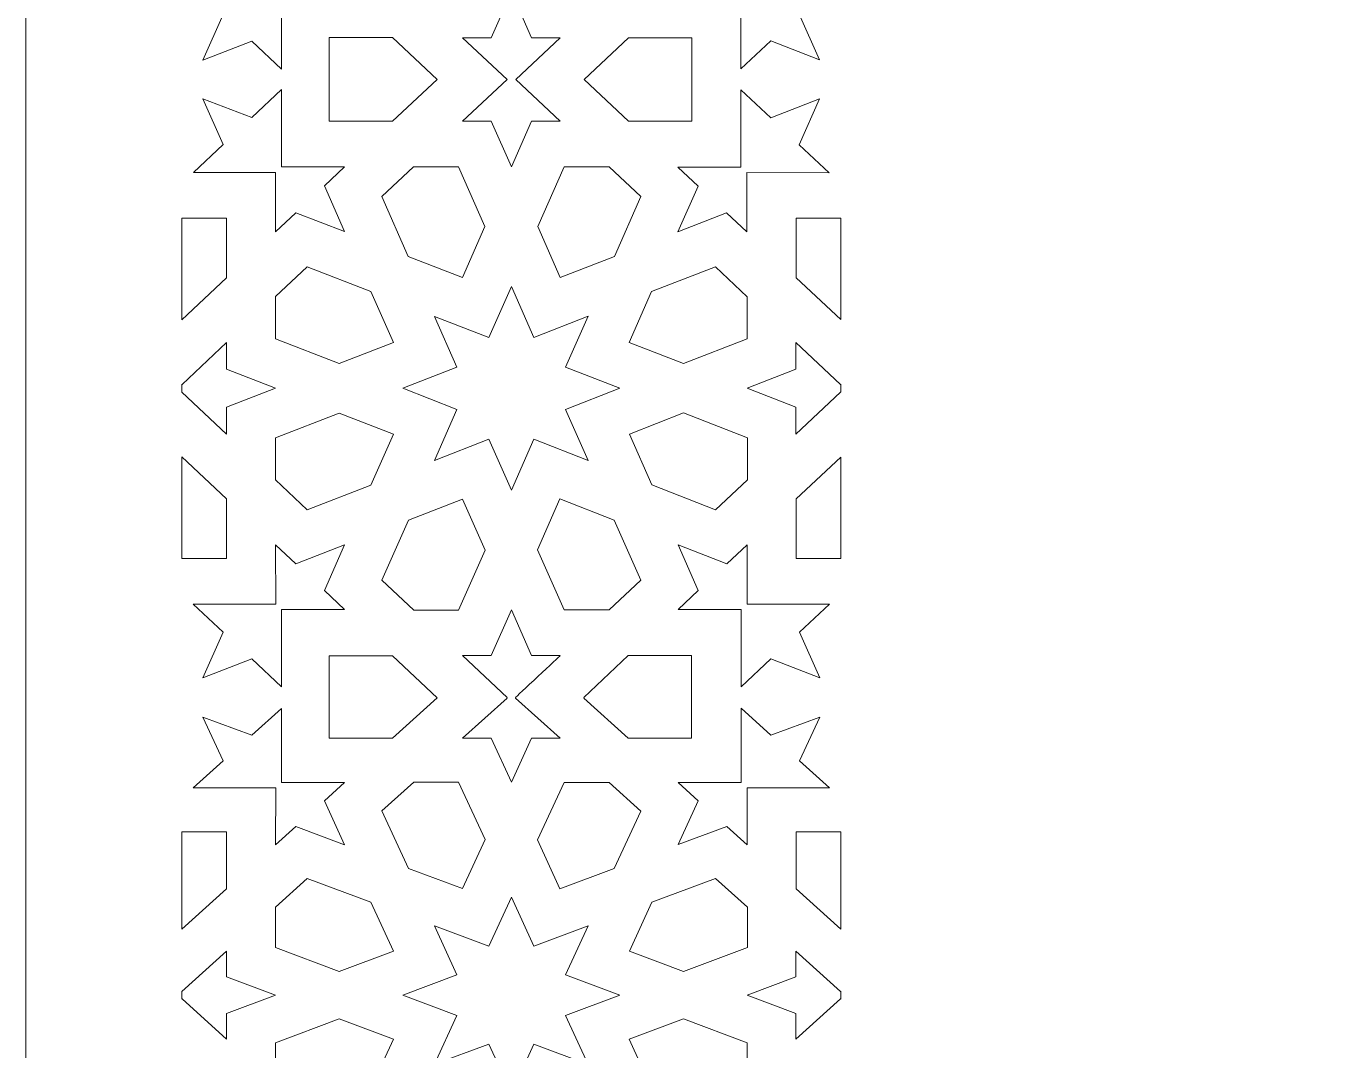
# Model space of a CAD drawing. Header units: millimetres. Extents: x -167 to 167, y -425 to 425.
# Drawn here: x -167 to -35.2, y -320.3 to -215.9 of the extents above; entities that cross this region are included whole.
import ezdxf

# ---------------------------------------------------------------- set-up
doc = ezdxf.new("R2010")
doc.units = ezdxf.units.MM
doc.header["$MEASUREMENT"] = 0
doc.layers.add('Layer 1', color=18, linetype='Continuous', true_color=0x000000)

msp = doc.modelspace()

# ---------------------------------------------------------------- linework, layer by layer
at = {"layer": 'Layer 1', "color": 250, "lineweight": 9, "true_color": 0x333333}
msp.add_lwpolyline([(-167.02, -424.72), (167.02, -424.72), (167.02, 424.72), (-167.02, 424.72)], close=True, dxfattribs=at)
for points, knots in [([(-141.56, -211.9), (-141.56, -211.9), (-141.56, -205.86), (-141.56, -205.86), (-141.56, -205.86), (-139.5, -207.8), (-139.5, -207.8), (-139.5, -207.8), (-134.53, -205.86), (-134.53, -205.86), (-134.53, -205.86), (-136.59, -210.53), (-136.59, -210.53), (-136.59, -210.53), (-134.53, -212.46), (-134.53, -212.46), (-134.53, -212.46), (-140.96, -212.46), (-140.96, -212.46), (-140.96, -212.46), (-140.96, -220.35), (-140.96, -220.35), (-140.96, -220.35), (-144, -217.49), (-144, -217.49), (-144, -217.49), (-148.97, -219.42), (-148.97, -219.42), (-148.97, -219.42), (-146.91, -214.76), (-146.91, -214.76), (-146.91, -214.76), (-149.95, -211.91), (-149.95, -211.91), (-149.95, -211.91), (-141.56, -211.9), (-141.56, -211.9)], [0, 0, 0, 0, 0.083333, 0.083333, 0.083333, 0.166667, 0.166667, 0.166667, 0.25, 0.25, 0.25, 0.333333, 0.333333, 0.333333, 0.416667, 0.416667, 0.416667, 0.5, 0.5, 0.5, 0.583333, 0.583333, 0.583333, 0.666667, 0.666667, 0.666667, 0.75, 0.75, 0.75, 0.833333, 0.833333, 0.833333, 0.916667, 0.916667, 0.916667, 1, 1, 1, 1]), ([(-98.49, -210.5), (-98.49, -210.5), (-100.55, -205.84), (-100.55, -205.84), (-100.55, -205.84), (-95.59, -207.77), (-95.59, -207.77), (-95.59, -207.77), (-93.52, -205.84), (-93.52, -205.84), (-93.52, -205.84), (-93.53, -211.87), (-93.53, -211.87), (-93.53, -211.87), (-85.13, -211.87), (-85.13, -211.87), (-85.13, -211.87), (-88.17, -214.73), (-88.17, -214.73), (-88.17, -214.73), (-86.11, -219.39), (-86.11, -219.39), (-86.11, -219.39), (-91.08, -217.46), (-91.08, -217.46), (-91.08, -217.46), (-94.12, -220.31), (-94.12, -220.31), (-94.12, -220.31), (-94.12, -212.44), (-94.12, -212.44), (-94.12, -212.44), (-100.56, -212.44), (-100.56, -212.44), (-100.56, -212.44), (-98.49, -210.5), (-98.49, -210.5)], [0, 0, 0, 0, 0.083333, 0.083333, 0.083333, 0.166667, 0.166667, 0.166667, 0.25, 0.25, 0.25, 0.333333, 0.333333, 0.333333, 0.416667, 0.416667, 0.416667, 0.5, 0.5, 0.5, 0.583333, 0.583333, 0.583333, 0.666667, 0.666667, 0.666667, 0.75, 0.75, 0.75, 0.833333, 0.833333, 0.833333, 0.916667, 0.916667, 0.916667, 1, 1, 1, 1]), ([(-119.58, -217.14), (-119.58, -217.14), (-117.52, -212.47), (-117.52, -212.47), (-117.52, -212.47), (-115.47, -217.14), (-115.47, -217.14), (-115.47, -217.14), (-112.55, -217.14), (-112.55, -217.14), (-112.55, -217.14), (-117.08, -221.38), (-117.08, -221.38), (-117.08, -221.38), (-112.55, -225.63), (-112.55, -225.63), (-112.55, -225.63), (-115.47, -225.63), (-115.47, -225.63), (-115.47, -225.63), (-117.52, -230.29), (-117.52, -230.29), (-117.52, -230.29), (-119.58, -225.63), (-119.58, -225.63), (-119.58, -225.63), (-122.5, -225.63), (-122.5, -225.63), (-122.5, -225.63), (-117.97, -221.38), (-117.97, -221.38), (-117.97, -221.38), (-122.5, -217.14), (-122.5, -217.14), (-122.5, -217.14), (-119.58, -217.14), (-119.58, -217.14)], [0, 0, 0, 0, 0.083333, 0.083333, 0.083333, 0.166667, 0.166667, 0.166667, 0.25, 0.25, 0.25, 0.333333, 0.333333, 0.333333, 0.416667, 0.416667, 0.416667, 0.5, 0.5, 0.5, 0.583333, 0.583333, 0.583333, 0.666667, 0.666667, 0.666667, 0.75, 0.75, 0.75, 0.833333, 0.833333, 0.833333, 0.916667, 0.916667, 0.916667, 1, 1, 1, 1]), ([(-129.63, -217.12), (-129.63, -217.12), (-125.09, -221.38), (-125.09, -221.38), (-125.09, -221.38), (-125.1, -221.38), (-125.09, -221.39), (-125.09, -221.39), (-129.63, -225.65), (-129.63, -225.65), (-129.63, -225.65), (-136.09, -225.65), (-136.09, -225.65), (-136.09, -225.65), (-136.09, -217.12), (-136.09, -217.12), (-136.09, -217.12), (-129.63, -217.12), (-129.63, -217.12)], [0, 0, 0, 0, 0.142857, 0.142857, 0.142857, 0.428571, 0.428571, 0.428571, 0.571429, 0.571429, 0.571429, 0.714286, 0.714286, 0.714286, 0.857143, 0.857143, 0.857143, 1, 1, 1, 1]), ([(-105.6, -217.14), (-105.6, -217.14), (-99.14, -217.14), (-99.14, -217.14), (-99.14, -217.14), (-99.14, -225.63), (-99.14, -225.63), (-99.14, -225.63), (-105.6, -225.63), (-105.6, -225.63), (-105.6, -225.63), (-110.12, -221.38), (-110.12, -221.38), (-110.12, -221.38), (-105.6, -217.14), (-105.6, -217.14)], [0, 0, 0, 0, 0.2, 0.2, 0.2, 0.4, 0.4, 0.4, 0.6, 0.6, 0.6, 0.8, 0.8, 0.8, 1, 1, 1, 1]), ([(-146.91, -228.01), (-146.91, -228.01), (-148.97, -223.35), (-148.97, -223.35), (-148.97, -223.35), (-144, -225.28), (-144, -225.28), (-144, -225.28), (-140.96, -222.42), (-140.96, -222.42), (-140.96, -222.42), (-140.96, -230.31), (-140.96, -230.31), (-140.96, -230.31), (-134.53, -230.3), (-134.53, -230.3), (-134.53, -230.3), (-136.59, -232.24), (-136.59, -232.24), (-136.59, -232.24), (-134.53, -236.9), (-134.53, -236.9), (-134.53, -236.9), (-139.5, -234.97), (-139.5, -234.97), (-139.5, -234.97), (-141.56, -236.91), (-141.56, -236.91), (-141.56, -236.91), (-141.56, -230.87), (-141.56, -230.87), (-141.56, -230.87), (-149.95, -230.86), (-149.95, -230.86), (-149.95, -230.86), (-146.91, -228.01), (-146.91, -228.01)], [0, 0, 0, 0, 0.083333, 0.083333, 0.083333, 0.166667, 0.166667, 0.166667, 0.25, 0.25, 0.25, 0.333333, 0.333333, 0.333333, 0.416667, 0.416667, 0.416667, 0.5, 0.5, 0.5, 0.583333, 0.583333, 0.583333, 0.666667, 0.666667, 0.666667, 0.75, 0.75, 0.75, 0.833333, 0.833333, 0.833333, 0.916667, 0.916667, 0.916667, 1, 1, 1, 1]), ([(-94.12, -230.33), (-94.12, -230.33), (-94.12, -222.46), (-94.12, -222.46), (-94.12, -222.46), (-91.08, -225.31), (-91.08, -225.31), (-91.08, -225.31), (-86.11, -223.38), (-86.11, -223.38), (-86.11, -223.38), (-88.17, -228.04), (-88.17, -228.04), (-88.17, -228.04), (-85.13, -230.9), (-85.13, -230.9), (-85.13, -230.9), (-93.53, -230.89), (-93.53, -230.89), (-93.53, -230.89), (-93.52, -236.93), (-93.52, -236.93), (-93.52, -236.93), (-95.59, -234.99), (-95.59, -234.99), (-95.59, -234.99), (-100.55, -236.93), (-100.55, -236.93), (-100.55, -236.93), (-98.49, -232.26), (-98.49, -232.26), (-98.49, -232.26), (-100.56, -230.33), (-100.56, -230.33), (-100.56, -230.33), (-94.12, -230.33), (-94.12, -230.33)], [0, 0, 0, 0, 0.083333, 0.083333, 0.083333, 0.166667, 0.166667, 0.166667, 0.25, 0.25, 0.25, 0.333333, 0.333333, 0.333333, 0.416667, 0.416667, 0.416667, 0.5, 0.5, 0.5, 0.583333, 0.583333, 0.583333, 0.666667, 0.666667, 0.666667, 0.75, 0.75, 0.75, 0.833333, 0.833333, 0.833333, 0.916667, 0.916667, 0.916667, 1, 1, 1, 1]), ([(-127.51, -230.29), (-127.51, -230.29), (-122.91, -230.29), (-122.91, -230.29), (-122.91, -230.29), (-120.22, -236.39), (-120.22, -236.39), (-120.22, -236.39), (-122.51, -241.58), (-122.51, -241.58), (-122.51, -241.58), (-128.05, -239.43), (-128.05, -239.43), (-128.05, -239.43), (-130.74, -233.32), (-130.74, -233.32), (-130.74, -233.32), (-127.51, -230.29), (-127.51, -230.29)], [0, 0, 0, 0, 0.166667, 0.166667, 0.166667, 0.333333, 0.333333, 0.333333, 0.5, 0.5, 0.5, 0.666667, 0.666667, 0.666667, 0.833333, 0.833333, 0.833333, 1, 1, 1, 1]), ([(-112.15, -230.29), (-112.15, -230.29), (-107.55, -230.29), (-107.55, -230.29), (-107.55, -230.29), (-104.33, -233.32), (-104.33, -233.32), (-104.33, -233.32), (-107.02, -239.43), (-107.02, -239.43), (-107.02, -239.43), (-112.56, -241.58), (-112.56, -241.58), (-112.56, -241.58), (-114.84, -236.39), (-114.84, -236.39), (-114.84, -236.39), (-112.15, -230.29), (-112.15, -230.29)], [0, 0, 0, 0, 0.166667, 0.166667, 0.166667, 0.333333, 0.333333, 0.333333, 0.5, 0.5, 0.5, 0.666667, 0.666667, 0.666667, 0.833333, 0.833333, 0.833333, 1, 1, 1, 1]), ([(-146.56, -235.54), (-146.56, -235.54), (-146.56, -241.6), (-146.56, -241.6), (-146.56, -241.6), (-151.12, -245.88), (-151.12, -245.88), (-151.12, -245.88), (-151.12, -235.54), (-151.12, -235.54), (-151.12, -235.54), (-146.56, -235.54), (-146.56, -235.54)], [0, 0, 0, 0, 0.25, 0.25, 0.25, 0.5, 0.5, 0.5, 0.75, 0.75, 0.75, 1, 1, 1, 1]), ([(-83.95, -235.54), (-83.95, -235.54), (-83.95, -245.87), (-83.95, -245.87), (-83.95, -245.87), (-88.5, -241.6), (-88.5, -241.6), (-88.5, -241.6), (-88.5, -235.54), (-88.5, -235.54), (-88.5, -235.54), (-83.95, -235.54), (-83.95, -235.54)], [0, 0, 0, 0, 0.25, 0.25, 0.25, 0.5, 0.5, 0.5, 0.75, 0.75, 0.75, 1, 1, 1, 1]), ([(-138.34, -240.48), (-138.34, -240.48), (-131.84, -243.01), (-131.84, -243.01), (-131.84, -243.01), (-129.56, -248.19), (-129.56, -248.19), (-129.56, -248.19), (-135.09, -250.35), (-135.09, -250.35), (-135.09, -250.35), (-141.59, -247.82), (-141.59, -247.82), (-141.59, -247.82), (-141.59, -243.53), (-141.59, -243.53), (-141.59, -243.53), (-138.34, -240.48), (-138.34, -240.48)], [0, 0, 0, 0, 0.166667, 0.166667, 0.166667, 0.333333, 0.333333, 0.333333, 0.5, 0.5, 0.5, 0.666667, 0.666667, 0.666667, 0.833333, 0.833333, 0.833333, 1, 1, 1, 1]), ([(-103.23, -243.02), (-103.23, -243.02), (-96.73, -240.49), (-96.73, -240.49), (-96.73, -240.49), (-93.48, -243.55), (-93.48, -243.55), (-93.48, -243.55), (-93.48, -247.83), (-93.48, -247.83), (-93.48, -247.83), (-99.98, -250.36), (-99.98, -250.36), (-99.98, -250.36), (-105.52, -248.21), (-105.52, -248.21), (-105.52, -248.21), (-103.23, -243.02), (-103.23, -243.02)], [0, 0, 0, 0, 0.166667, 0.166667, 0.166667, 0.333333, 0.333333, 0.333333, 0.5, 0.5, 0.5, 0.666667, 0.666667, 0.666667, 0.833333, 0.833333, 0.833333, 1, 1, 1, 1]), ([(-123.07, -250.73), (-123.07, -250.73), (-125.36, -245.54), (-125.36, -245.54), (-125.36, -245.54), (-119.83, -247.69), (-119.83, -247.69), (-119.83, -247.69), (-117.53, -242.49), (-117.53, -242.49), (-117.53, -242.49), (-115.24, -247.68), (-115.24, -247.68), (-115.24, -247.68), (-109.71, -245.53), (-109.71, -245.53), (-109.71, -245.53), (-112, -250.73), (-112, -250.73), (-112, -250.73), (-106.47, -252.87), (-106.47, -252.87), (-106.47, -252.87), (-112, -255.03), (-112, -255.03), (-112, -255.03), (-109.71, -260.22), (-109.71, -260.22), (-109.71, -260.22), (-115.24, -258.07), (-115.24, -258.07), (-115.24, -258.07), (-117.53, -263.26), (-117.53, -263.26), (-117.53, -263.26), (-119.83, -258.07), (-119.83, -258.07), (-119.83, -258.07), (-125.36, -260.22), (-125.36, -260.22), (-125.36, -260.22), (-123.07, -255.03), (-123.07, -255.03), (-123.07, -255.03), (-128.6, -252.87), (-128.6, -252.87), (-128.6, -252.87), (-123.07, -250.73), (-123.07, -250.73)], [0, 0, 0, 0, 0.0625, 0.0625, 0.0625, 0.125, 0.125, 0.125, 0.1875, 0.1875, 0.1875, 0.25, 0.25, 0.25, 0.3125, 0.3125, 0.3125, 0.375, 0.375, 0.375, 0.4375, 0.4375, 0.4375, 0.5, 0.5, 0.5, 0.5625, 0.5625, 0.5625, 0.625, 0.625, 0.625, 0.6875, 0.6875, 0.6875, 0.75, 0.75, 0.75, 0.8125, 0.8125, 0.8125, 0.875, 0.875, 0.875, 0.9375, 0.9375, 0.9375, 1, 1, 1, 1]), ([(-151.1, -252.48), (-151.1, -252.48), (-146.56, -248.2), (-146.56, -248.2), (-146.56, -248.2), (-146.56, -250.94), (-146.56, -250.94), (-146.56, -250.94), (-141.59, -252.87), (-141.59, -252.87), (-141.59, -252.87), (-146.56, -254.81), (-146.56, -254.81), (-146.56, -254.81), (-146.56, -257.54), (-146.56, -257.54), (-146.56, -257.54), (-151.11, -253.27), (-151.11, -253.27), (-151.11, -253.27), (-151.12, -253.28), (-151.12, -253.28), (-151.12, -253.28), (-151.12, -252.46), (-151.12, -252.46), (-151.12, -252.46), (-151.1, -252.48), (-151.1, -252.48)], [0, 0, 0, 0, 0.111111, 0.111111, 0.111111, 0.222222, 0.222222, 0.222222, 0.333333, 0.333333, 0.333333, 0.444444, 0.444444, 0.444444, 0.555556, 0.555556, 0.555556, 0.666667, 0.666667, 0.666667, 0.777778, 0.777778, 0.777778, 0.888889, 0.888889, 0.888889, 1, 1, 1, 1]), ([(-88.51, -250.94), (-88.51, -250.94), (-88.51, -248.2), (-88.51, -248.2), (-88.51, -248.2), (-83.97, -252.48), (-83.97, -252.48), (-83.97, -252.48), (-83.95, -252.46), (-83.95, -252.46), (-83.95, -252.46), (-83.95, -253.28), (-83.95, -253.28), (-83.95, -253.28), (-83.97, -253.27), (-83.97, -253.27), (-83.97, -253.27), (-88.51, -257.54), (-88.51, -257.54), (-88.51, -257.54), (-88.51, -254.81), (-88.51, -254.81), (-88.51, -254.81), (-93.48, -252.87), (-93.48, -252.87), (-93.48, -252.87), (-88.51, -250.94), (-88.51, -250.94)], [0, 0, 0, 0, 0.111111, 0.111111, 0.111111, 0.222222, 0.222222, 0.222222, 0.333333, 0.333333, 0.333333, 0.444444, 0.444444, 0.444444, 0.555556, 0.555556, 0.555556, 0.666667, 0.666667, 0.666667, 0.777778, 0.777778, 0.777778, 0.888889, 0.888889, 0.888889, 1, 1, 1, 1]), ([(-135.09, -255.4), (-135.09, -255.4), (-129.55, -257.55), (-129.55, -257.55), (-129.55, -257.55), (-131.84, -262.74), (-131.84, -262.74), (-131.84, -262.74), (-138.34, -265.27), (-138.34, -265.27), (-138.34, -265.27), (-141.59, -262.21), (-141.59, -262.21), (-141.59, -262.21), (-141.59, -257.93), (-141.59, -257.93), (-141.59, -257.93), (-135.09, -255.4), (-135.09, -255.4)], [0, 0, 0, 0, 0.166667, 0.166667, 0.166667, 0.333333, 0.333333, 0.333333, 0.5, 0.5, 0.5, 0.666667, 0.666667, 0.666667, 0.833333, 0.833333, 0.833333, 1, 1, 1, 1]), ([(-99.97, -255.39), (-99.97, -255.39), (-93.47, -257.92), (-93.47, -257.92), (-93.47, -257.92), (-93.47, -262.21), (-93.47, -262.21), (-93.47, -262.21), (-96.72, -265.26), (-96.72, -265.26), (-96.72, -265.26), (-103.22, -262.73), (-103.22, -262.73), (-103.22, -262.73), (-105.5, -257.55), (-105.5, -257.55), (-105.5, -257.55), (-99.97, -255.39), (-99.97, -255.39)], [0, 0, 0, 0, 0.166667, 0.166667, 0.166667, 0.333333, 0.333333, 0.333333, 0.5, 0.5, 0.5, 0.666667, 0.666667, 0.666667, 0.833333, 0.833333, 0.833333, 1, 1, 1, 1]), ([(-146.56, -264.15), (-146.56, -264.15), (-146.56, -270.21), (-146.56, -270.21), (-146.56, -270.21), (-151.12, -270.21), (-151.12, -270.21), (-151.12, -270.21), (-151.12, -259.87), (-151.12, -259.87), (-151.12, -259.87), (-146.56, -264.15), (-146.56, -264.15)], [0, 0, 0, 0, 0.25, 0.25, 0.25, 0.5, 0.5, 0.5, 0.75, 0.75, 0.75, 1, 1, 1, 1]), ([(-83.95, -259.88), (-83.95, -259.88), (-83.95, -270.21), (-83.95, -270.21), (-83.95, -270.21), (-88.5, -270.21), (-88.5, -270.21), (-88.5, -270.21), (-88.5, -264.15), (-88.5, -264.15), (-88.5, -264.15), (-83.95, -259.88), (-83.95, -259.88)], [0, 0, 0, 0, 0.25, 0.25, 0.25, 0.5, 0.5, 0.5, 0.75, 0.75, 0.75, 1, 1, 1, 1]), ([(-128.03, -266.33), (-128.03, -266.33), (-122.51, -264.18), (-122.51, -264.18), (-122.51, -264.18), (-120.21, -269.38), (-120.21, -269.38), (-120.21, -269.38), (-122.91, -275.48), (-122.91, -275.48), (-122.91, -275.48), (-127.47, -275.48), (-127.47, -275.48), (-127.47, -275.48), (-130.72, -272.43), (-130.72, -272.43), (-130.72, -272.43), (-128.03, -266.33), (-128.03, -266.33)], [0, 0, 0, 0, 0.166667, 0.166667, 0.166667, 0.333333, 0.333333, 0.333333, 0.5, 0.5, 0.5, 0.666667, 0.666667, 0.666667, 0.833333, 0.833333, 0.833333, 1, 1, 1, 1]), ([(-112.57, -264.16), (-112.57, -264.16), (-107.03, -266.32), (-107.03, -266.32), (-107.03, -266.32), (-104.34, -272.42), (-104.34, -272.42), (-104.34, -272.42), (-107.56, -275.45), (-107.56, -275.45), (-107.56, -275.45), (-112.16, -275.45), (-112.16, -275.45), (-112.16, -275.45), (-114.85, -269.35), (-114.85, -269.35), (-114.85, -269.35), (-112.57, -264.16), (-112.57, -264.16)], [0, 0, 0, 0, 0.166667, 0.166667, 0.166667, 0.333333, 0.333333, 0.333333, 0.5, 0.5, 0.5, 0.666667, 0.666667, 0.666667, 0.833333, 0.833333, 0.833333, 1, 1, 1, 1]), ([(-141.55, -274.87), (-141.55, -274.87), (-141.56, -268.83), (-141.56, -268.83), (-141.56, -268.83), (-139.5, -270.77), (-139.5, -270.77), (-139.5, -270.77), (-134.53, -268.84), (-134.53, -268.84), (-134.53, -268.84), (-136.59, -273.5), (-136.59, -273.5), (-136.59, -273.5), (-134.53, -275.44), (-134.53, -275.44), (-134.53, -275.44), (-140.96, -275.43), (-140.96, -275.43), (-140.96, -275.43), (-140.97, -283.31), (-140.97, -283.31), (-140.97, -283.31), (-144, -280.46), (-144, -280.46), (-144, -280.46), (-148.97, -282.39), (-148.97, -282.39), (-148.97, -282.39), (-146.91, -277.73), (-146.91, -277.73), (-146.91, -277.73), (-149.96, -274.87), (-149.96, -274.87), (-149.96, -274.87), (-141.55, -274.87), (-141.55, -274.87)], [0, 0, 0, 0, 0.083333, 0.083333, 0.083333, 0.166667, 0.166667, 0.166667, 0.25, 0.25, 0.25, 0.333333, 0.333333, 0.333333, 0.416667, 0.416667, 0.416667, 0.5, 0.5, 0.5, 0.583333, 0.583333, 0.583333, 0.666667, 0.666667, 0.666667, 0.75, 0.75, 0.75, 0.833333, 0.833333, 0.833333, 0.916667, 0.916667, 0.916667, 1, 1, 1, 1]), ([(-98.47, -273.5), (-98.47, -273.5), (-100.53, -268.84), (-100.53, -268.84), (-100.53, -268.84), (-95.56, -270.77), (-95.56, -270.77), (-95.56, -270.77), (-93.5, -268.84), (-93.5, -268.84), (-93.5, -268.84), (-93.5, -274.87), (-93.5, -274.87), (-93.5, -274.87), (-85.1, -274.87), (-85.1, -274.87), (-85.1, -274.87), (-88.15, -277.73), (-88.15, -277.73), (-88.15, -277.73), (-86.09, -282.39), (-86.09, -282.39), (-86.09, -282.39), (-91.06, -280.46), (-91.06, -280.46), (-91.06, -280.46), (-94.09, -283.31), (-94.09, -283.31), (-94.09, -283.31), (-94.1, -275.44), (-94.1, -275.44), (-94.1, -275.44), (-100.53, -275.44), (-100.53, -275.44), (-100.53, -275.44), (-98.47, -273.5), (-98.47, -273.5)], [0, 0, 0, 0, 0.083333, 0.083333, 0.083333, 0.166667, 0.166667, 0.166667, 0.25, 0.25, 0.25, 0.333333, 0.333333, 0.333333, 0.416667, 0.416667, 0.416667, 0.5, 0.5, 0.5, 0.583333, 0.583333, 0.583333, 0.666667, 0.666667, 0.666667, 0.75, 0.75, 0.75, 0.833333, 0.833333, 0.833333, 0.916667, 0.916667, 0.916667, 1, 1, 1, 1]), ([(-119.58, -280.13), (-119.58, -280.13), (-117.53, -275.47), (-117.53, -275.47), (-117.53, -275.47), (-115.47, -280.13), (-115.47, -280.13), (-115.47, -280.13), (-112.55, -280.13), (-112.55, -280.13), (-112.55, -280.13), (-117.1, -284.39), (-117.11, -284.4), (-117.11, -284.4), (-117.08, -284.43), (-117.08, -284.43), (-117.08, -284.43), (-117.11, -284.46), (-117.1, -284.46), (-117.1, -284.46), (-112.55, -288.56), (-112.55, -288.56), (-112.55, -288.56), (-115.47, -288.56), (-115.47, -288.56), (-115.47, -288.56), (-117.53, -293.04), (-117.53, -293.04), (-117.53, -293.04), (-119.58, -288.56), (-119.58, -288.56), (-119.58, -288.56), (-122.5, -288.56), (-122.5, -288.56), (-122.5, -288.56), (-117.95, -284.46), (-117.95, -284.46), (-117.95, -284.46), (-117.98, -284.43), (-117.98, -284.43), (-117.98, -284.43), (-117.95, -284.4), (-117.95, -284.4), (-117.95, -284.4), (-122.5, -280.13), (-122.5, -280.13), (-122.5, -280.13), (-119.58, -280.13), (-119.58, -280.13)], [0, 0, 0, 0, 0.045455, 0.045455, 0.045455, 0.090909, 0.090909, 0.090909, 0.136364, 0.136364, 0.136364, 0.227273, 0.227273, 0.227273, 0.272727, 0.272727, 0.272727, 0.363636, 0.363636, 0.363636, 0.409091, 0.409091, 0.409091, 0.454545, 0.454545, 0.454545, 0.5, 0.5, 0.5, 0.545455, 0.545455, 0.545455, 0.590909, 0.590909, 0.590909, 0.727273, 0.727273, 0.727273, 0.772727, 0.772727, 0.772727, 0.909091, 0.909091, 0.909091, 0.954545, 0.954545, 0.954545, 1, 1, 1, 1]), ([(-129.64, -280.15), (-129.64, -280.15), (-125.1, -284.43), (-125.1, -284.43), (-125.1, -284.43), (-129.64, -288.54), (-129.64, -288.54), (-129.64, -288.54), (-136.09, -288.54), (-136.09, -288.54), (-136.09, -288.54), (-136.09, -280.15), (-136.09, -280.15), (-136.09, -280.15), (-129.64, -280.15), (-129.64, -280.15)], [0, 0, 0, 0, 0.2, 0.2, 0.2, 0.4, 0.4, 0.4, 0.6, 0.6, 0.6, 0.8, 0.8, 0.8, 1, 1, 1, 1]), ([(-105.61, -280.13), (-105.61, -280.13), (-99.15, -280.13), (-99.15, -280.13), (-99.15, -280.13), (-99.15, -288.56), (-99.15, -288.56), (-99.15, -288.56), (-105.61, -288.56), (-105.61, -288.56), (-105.61, -288.56), (-110.14, -284.45), (-110.14, -284.45), (-110.14, -284.45), (-110.12, -284.43), (-110.12, -284.43), (-110.12, -284.43), (-110.14, -284.4), (-110.14, -284.4), (-110.14, -284.4), (-105.61, -280.13), (-105.61, -280.13)], [0, 0, 0, 0, 0.142857, 0.142857, 0.142857, 0.285714, 0.285714, 0.285714, 0.428571, 0.428571, 0.428571, 0.571429, 0.571429, 0.571429, 0.714286, 0.714286, 0.714286, 0.857143, 0.857143, 0.857143, 1, 1, 1, 1]), ([(-146.91, -290.87), (-146.91, -290.87), (-148.97, -286.39), (-148.97, -286.39), (-148.97, -286.39), (-144, -288.24), (-144, -288.24), (-144, -288.24), (-140.97, -285.51), (-140.97, -285.51), (-140.97, -285.51), (-140.96, -293.07), (-140.96, -293.07), (-140.96, -293.07), (-134.53, -293.07), (-134.53, -293.07), (-134.53, -293.07), (-136.59, -294.93), (-136.59, -294.93), (-136.59, -294.93), (-134.53, -299.41), (-134.53, -299.41), (-134.53, -299.41), (-139.5, -297.55), (-139.5, -297.55), (-139.5, -297.55), (-141.56, -299.41), (-141.56, -299.41), (-141.56, -299.41), (-141.55, -293.61), (-141.55, -293.61), (-141.55, -293.61), (-149.96, -293.62), (-149.96, -293.62), (-149.96, -293.62), (-146.91, -290.87), (-146.91, -290.87)], [0, 0, 0, 0, 0.083333, 0.083333, 0.083333, 0.166667, 0.166667, 0.166667, 0.25, 0.25, 0.25, 0.333333, 0.333333, 0.333333, 0.416667, 0.416667, 0.416667, 0.5, 0.5, 0.5, 0.583333, 0.583333, 0.583333, 0.666667, 0.666667, 0.666667, 0.75, 0.75, 0.75, 0.833333, 0.833333, 0.833333, 0.916667, 0.916667, 0.916667, 1, 1, 1, 1]), ([(-94.1, -293.07), (-94.1, -293.07), (-94.09, -285.5), (-94.09, -285.5), (-94.09, -285.5), (-91.06, -288.24), (-91.06, -288.24), (-91.06, -288.24), (-86.09, -286.39), (-86.09, -286.39), (-86.09, -286.39), (-88.15, -290.87), (-88.15, -290.87), (-88.15, -290.87), (-85.1, -293.61), (-85.1, -293.61), (-85.1, -293.61), (-93.5, -293.61), (-93.5, -293.61), (-93.5, -293.61), (-93.5, -299.41), (-93.5, -299.41), (-93.5, -299.41), (-95.56, -297.55), (-95.56, -297.55), (-95.56, -297.55), (-100.53, -299.4), (-100.53, -299.4), (-100.53, -299.4), (-98.47, -294.92), (-98.47, -294.92), (-98.47, -294.92), (-100.53, -293.06), (-100.53, -293.06), (-100.53, -293.06), (-94.1, -293.07), (-94.1, -293.07)], [0, 0, 0, 0, 0.083333, 0.083333, 0.083333, 0.166667, 0.166667, 0.166667, 0.25, 0.25, 0.25, 0.333333, 0.333333, 0.333333, 0.416667, 0.416667, 0.416667, 0.5, 0.5, 0.5, 0.583333, 0.583333, 0.583333, 0.666667, 0.666667, 0.666667, 0.75, 0.75, 0.75, 0.833333, 0.833333, 0.833333, 0.916667, 0.916667, 0.916667, 1, 1, 1, 1]), ([(-127.47, -293.02), (-127.47, -293.02), (-122.91, -293.02), (-122.91, -293.02), (-122.91, -293.02), (-120.21, -298.88), (-120.21, -298.88), (-120.21, -298.88), (-122.51, -303.88), (-122.51, -303.88), (-122.51, -303.88), (-128.03, -301.82), (-128.03, -301.82), (-128.03, -301.82), (-130.72, -295.95), (-130.72, -295.95), (-130.72, -295.95), (-127.47, -293.02), (-127.47, -293.02)], [0, 0, 0, 0, 0.166667, 0.166667, 0.166667, 0.333333, 0.333333, 0.333333, 0.5, 0.5, 0.5, 0.666667, 0.666667, 0.666667, 0.833333, 0.833333, 0.833333, 1, 1, 1, 1]), ([(-112.16, -293.05), (-112.16, -293.05), (-107.56, -293.06), (-107.56, -293.06), (-107.56, -293.06), (-104.34, -295.97), (-104.34, -295.97), (-104.34, -295.97), (-107.03, -301.83), (-107.03, -301.83), (-107.03, -301.83), (-112.57, -303.9), (-112.57, -303.9), (-112.57, -303.9), (-114.85, -298.92), (-114.85, -298.92), (-114.85, -298.92), (-112.16, -293.05), (-112.16, -293.05)], [0, 0, 0, 0, 0.166667, 0.166667, 0.166667, 0.333333, 0.333333, 0.333333, 0.5, 0.5, 0.5, 0.666667, 0.666667, 0.666667, 0.833333, 0.833333, 0.833333, 1, 1, 1, 1]), ([(-146.56, -298.09), (-146.56, -298.09), (-146.56, -303.91), (-146.56, -303.91), (-146.56, -303.91), (-151.12, -308.02), (-151.12, -308.02), (-151.12, -308.02), (-151.12, -298.09), (-151.12, -298.09), (-151.12, -298.09), (-146.56, -298.09), (-146.56, -298.09)], [0, 0, 0, 0, 0.25, 0.25, 0.25, 0.5, 0.5, 0.5, 0.75, 0.75, 0.75, 1, 1, 1, 1]), ([(-83.95, -298.09), (-83.95, -298.09), (-83.95, -308.02), (-83.95, -308.02), (-83.95, -308.02), (-88.5, -303.91), (-88.5, -303.91), (-88.5, -303.91), (-88.5, -298.09), (-88.5, -298.09), (-88.5, -298.09), (-83.95, -298.09), (-83.95, -298.09)], [0, 0, 0, 0, 0.25, 0.25, 0.25, 0.5, 0.5, 0.5, 0.75, 0.75, 0.75, 1, 1, 1, 1]), ([(-138.34, -302.84), (-138.34, -302.84), (-131.84, -305.27), (-131.84, -305.27), (-131.84, -305.27), (-129.55, -310.25), (-129.55, -310.25), (-129.55, -310.25), (-135.09, -312.32), (-135.09, -312.32), (-135.09, -312.32), (-141.59, -309.89), (-141.59, -309.89), (-141.59, -309.89), (-141.59, -305.77), (-141.59, -305.77), (-141.59, -305.77), (-138.34, -302.84), (-138.34, -302.84)], [0, 0, 0, 0, 0.166667, 0.166667, 0.166667, 0.333333, 0.333333, 0.333333, 0.5, 0.5, 0.5, 0.666667, 0.666667, 0.666667, 0.833333, 0.833333, 0.833333, 1, 1, 1, 1]), ([(-103.22, -305.27), (-103.22, -305.27), (-96.72, -302.85), (-96.72, -302.85), (-96.72, -302.85), (-93.47, -305.78), (-93.47, -305.78), (-93.47, -305.78), (-93.47, -309.9), (-93.47, -309.9), (-93.47, -309.9), (-99.97, -312.32), (-99.97, -312.32), (-99.97, -312.32), (-105.5, -310.26), (-105.5, -310.26), (-105.5, -310.26), (-103.22, -305.27), (-103.22, -305.27)], [0, 0, 0, 0, 0.166667, 0.166667, 0.166667, 0.333333, 0.333333, 0.333333, 0.5, 0.5, 0.5, 0.666667, 0.666667, 0.666667, 0.833333, 0.833333, 0.833333, 1, 1, 1, 1]), ([(-123.07, -312.68), (-123.07, -312.68), (-125.36, -307.69), (-125.36, -307.69), (-125.36, -307.69), (-119.83, -309.75), (-119.83, -309.75), (-119.83, -309.75), (-117.53, -304.77), (-117.53, -304.77), (-117.53, -304.77), (-115.24, -309.75), (-115.24, -309.75), (-115.24, -309.75), (-109.71, -307.69), (-109.71, -307.69), (-109.71, -307.69), (-112, -312.68), (-112, -312.68), (-112, -312.68), (-106.47, -314.74), (-106.47, -314.74), (-106.47, -314.74), (-112, -316.81), (-112, -316.81), (-112, -316.81), (-109.71, -321.8), (-109.71, -321.8), (-109.71, -321.8), (-115.24, -319.73), (-115.24, -319.73), (-115.24, -319.73), (-117.53, -324.72), (-117.53, -324.72), (-117.53, -324.72), (-119.83, -319.73), (-119.83, -319.73), (-119.83, -319.73), (-125.36, -321.79), (-125.36, -321.79), (-125.36, -321.79), (-123.07, -316.81), (-123.07, -316.81), (-123.07, -316.81), (-128.6, -314.74), (-128.6, -314.74), (-128.6, -314.74), (-123.07, -312.68), (-123.07, -312.68)], [0, 0, 0, 0, 0.0625, 0.0625, 0.0625, 0.125, 0.125, 0.125, 0.1875, 0.1875, 0.1875, 0.25, 0.25, 0.25, 0.3125, 0.3125, 0.3125, 0.375, 0.375, 0.375, 0.4375, 0.4375, 0.4375, 0.5, 0.5, 0.5, 0.5625, 0.5625, 0.5625, 0.625, 0.625, 0.625, 0.6875, 0.6875, 0.6875, 0.75, 0.75, 0.75, 0.8125, 0.8125, 0.8125, 0.875, 0.875, 0.875, 0.9375, 0.9375, 0.9375, 1, 1, 1, 1]), ([(-151.11, -314.36), (-151.11, -314.36), (-146.56, -310.26), (-146.56, -310.26), (-146.56, -310.26), (-146.56, -312.89), (-146.56, -312.89), (-146.56, -312.89), (-141.59, -314.74), (-141.59, -314.74), (-141.59, -314.74), (-146.56, -316.6), (-146.56, -316.6), (-146.56, -316.6), (-146.56, -319.23), (-146.56, -319.23), (-146.56, -319.23), (-151.1, -315.13), (-151.1, -315.13), (-151.1, -315.13), (-151.12, -315.14), (-151.12, -315.14), (-151.12, -315.14), (-151.12, -314.35), (-151.12, -314.35), (-151.12, -314.35), (-151.11, -314.36), (-151.11, -314.36)], [0, 0, 0, 0, 0.111111, 0.111111, 0.111111, 0.222222, 0.222222, 0.222222, 0.333333, 0.333333, 0.333333, 0.444444, 0.444444, 0.444444, 0.555556, 0.555556, 0.555556, 0.666667, 0.666667, 0.666667, 0.777778, 0.777778, 0.777778, 0.888889, 0.888889, 0.888889, 1, 1, 1, 1]), ([(-88.51, -312.89), (-88.51, -312.89), (-88.51, -310.26), (-88.51, -310.26), (-88.51, -310.26), (-83.97, -314.36), (-83.97, -314.36), (-83.97, -314.36), (-83.95, -314.35), (-83.95, -314.35), (-83.95, -314.35), (-83.95, -315.14), (-83.95, -315.14), (-83.95, -315.14), (-83.97, -315.13), (-83.97, -315.13), (-83.97, -315.13), (-88.51, -319.23), (-88.51, -319.23), (-88.51, -319.23), (-88.51, -316.6), (-88.51, -316.6), (-88.51, -316.6), (-93.48, -314.74), (-93.48, -314.74), (-93.48, -314.74), (-88.51, -312.89), (-88.51, -312.89)], [0, 0, 0, 0, 0.111111, 0.111111, 0.111111, 0.222222, 0.222222, 0.222222, 0.333333, 0.333333, 0.333333, 0.444444, 0.444444, 0.444444, 0.555556, 0.555556, 0.555556, 0.666667, 0.666667, 0.666667, 0.777778, 0.777778, 0.777778, 0.888889, 0.888889, 0.888889, 1, 1, 1, 1]), ([(-135.09, -317.17), (-135.09, -317.17), (-129.56, -319.24), (-129.56, -319.24), (-129.56, -319.24), (-131.84, -324.22), (-131.84, -324.22), (-131.84, -324.22), (-138.34, -326.65), (-138.34, -326.65), (-138.34, -326.65), (-141.59, -323.72), (-141.59, -323.72), (-141.59, -323.72), (-141.59, -319.6), (-141.59, -319.6), (-141.59, -319.6), (-135.09, -317.17), (-135.09, -317.17)], [0, 0, 0, 0, 0.166667, 0.166667, 0.166667, 0.333333, 0.333333, 0.333333, 0.5, 0.5, 0.5, 0.666667, 0.666667, 0.666667, 0.833333, 0.833333, 0.833333, 1, 1, 1, 1]), ([(-99.98, -317.16), (-99.98, -317.16), (-93.48, -319.59), (-93.48, -319.59), (-93.48, -319.59), (-93.48, -323.7), (-93.48, -323.7), (-93.48, -323.7), (-96.73, -326.64), (-96.73, -326.64), (-96.73, -326.64), (-103.23, -324.21), (-103.23, -324.21), (-103.23, -324.21), (-105.52, -319.23), (-105.52, -319.23), (-105.52, -319.23), (-99.98, -317.16), (-99.98, -317.16)], [0, 0, 0, 0, 0.166667, 0.166667, 0.166667, 0.333333, 0.333333, 0.333333, 0.5, 0.5, 0.5, 0.666667, 0.666667, 0.666667, 0.833333, 0.833333, 0.833333, 1, 1, 1, 1])]:
    msp.add_open_spline(points, degree=3, knots=knots, dxfattribs=at)

doc.saveas('drawing.dxf')
